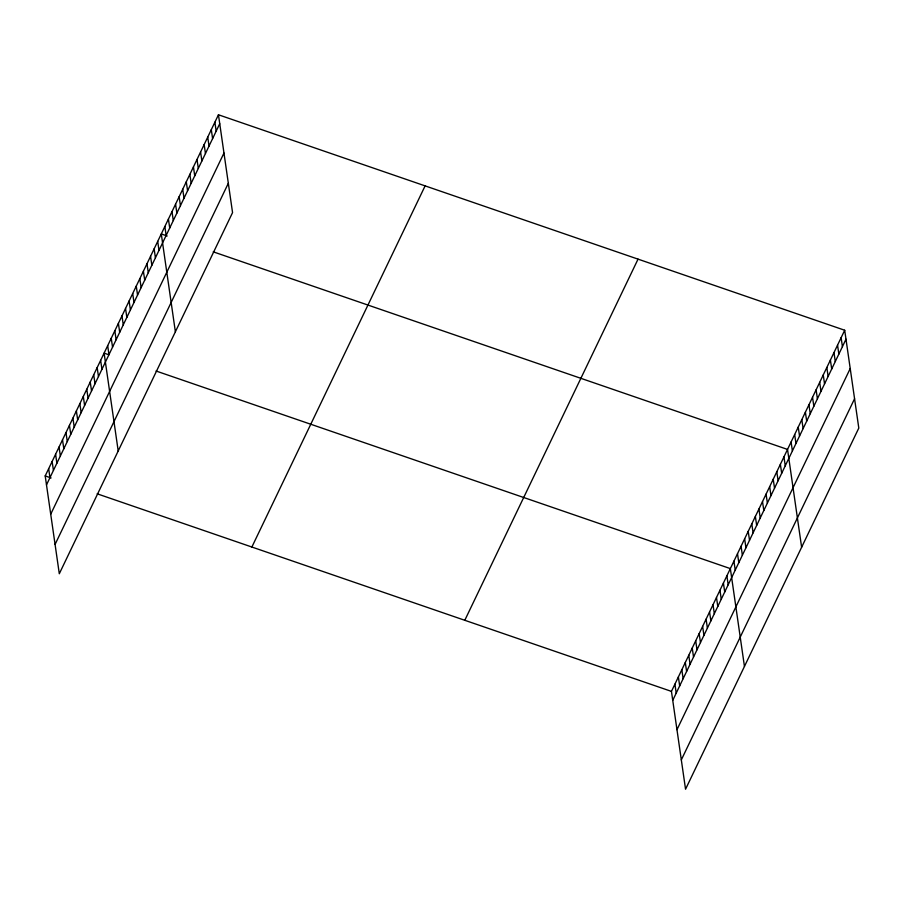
<?xml version="1.0" encoding="UTF-8"?>
<svg xmlns="http://www.w3.org/2000/svg" width="904" height="904" viewBox="0 0 904 904"><rect width="100%" height="100%" fill="white"/><g stroke="black" fill="none" stroke-linecap="round" stroke-linejoin="round"><path stroke-width="1.36" d="M218.452 114.774L232.554 212.609L59.302 573.757L45.2 475.922L218.452 114.774L844.698 330.242L858.8 428.078L685.548 789.226L671.446 691.39L844.698 330.242M46.488 484.883L219.74 123.735M50.714 514.207L223.966 153.058M55.076 544.434L228.328 183.275M251.866 547.033L425.117 185.874M464.792 620.291L638.043 259.143M672.745 700.351L845.997 339.203M676.972 729.675L850.223 368.527M681.322 759.902L854.574 398.743M167.183 235.989L161.285 233.955L175.376 331.791M213.242 251.832L787.531 449.424L801.622 547.259M108.83 354.752L104.107 353.136L118.209 450.972M156.064 371.013L730.353 568.605L744.455 666.44M45.2 475.922L51.11 477.956M97.157 493.799L671.446 691.39M841.127 337.689L842.415 346.65M837.556 345.136L838.844 354.097M833.985 352.594L835.273 361.543M830.403 360.041L831.703 369.001M826.832 367.487L828.12 376.448M823.261 374.934L824.55 383.895M819.691 382.381L820.979 391.342M816.12 389.827L817.408 398.788M812.538 397.285L813.837 406.235M808.967 404.732L810.255 413.693M805.396 412.179L806.684 421.14M801.825 419.625L803.114 428.586M798.243 427.072L799.543 436.033M794.672 434.53L795.961 443.48M791.102 441.977L792.39 450.938M783.96 456.87L785.248 465.831M780.378 464.317L781.677 473.278M776.807 471.764L778.095 480.725M773.236 479.222L774.525 488.171M769.666 486.668L770.954 495.629M766.083 494.115L767.383 503.076M762.513 501.562L763.801 510.523M758.942 509.008L760.23 517.969M755.371 516.455L756.659 525.416M751.8 523.913L753.088 532.863M748.218 531.36L749.518 540.321M744.647 538.807L745.936 547.767M741.077 546.253L742.365 555.214M737.506 553.7L738.794 562.661M733.924 561.158L735.223 570.108M726.895 575.825L728.183 584.786M723.426 583.046L724.714 592.007M719.957 590.267L721.256 599.228M716.499 597.499L717.787 606.448M713.03 604.719L714.318 613.68M709.561 611.94L710.86 620.901M706.103 619.161L707.391 628.122M702.634 626.382L703.922 635.342M699.165 633.614L700.464 642.563M695.707 640.834L696.995 649.795M692.238 648.055L693.526 657.016M688.769 655.276L690.068 664.237M685.311 662.496L686.599 671.457M681.842 669.728L683.13 678.678M678.384 676.949L679.672 685.91M674.915 684.17L676.203 693.131M214.881 122.221L216.169 131.182M211.31 129.667L212.598 138.628M207.728 137.114L209.027 146.075M204.157 144.572L205.445 153.522M200.586 152.019L201.874 160.98M197.015 159.466L198.304 168.427M193.445 166.912L194.733 175.873M189.863 174.359L191.162 183.32M186.292 181.806L187.58 190.767M182.721 189.264L184.009 198.213M179.15 196.71L180.438 205.671M175.568 204.157L176.868 213.118M171.997 211.604L173.285 220.565M168.427 219.05L169.715 228.011M164.856 226.508L166.144 235.458M157.703 241.402L159.002 250.363M154.132 248.849L155.42 257.809M150.561 256.295L151.849 265.256M146.99 263.742L148.279 272.703M143.408 271.2L144.708 280.15M139.837 278.647L141.126 287.608M136.267 286.093L137.555 295.054M132.696 293.54L133.984 302.501M129.114 300.987L130.413 309.948M125.543 308.445L126.842 317.394M121.972 315.892L123.26 324.852M118.401 323.338L119.69 332.299M114.831 330.785L116.119 339.746M111.248 338.232L112.548 347.192M107.678 345.678L108.966 354.639M100.638 360.357L101.937 369.318M97.18 367.578L98.468 376.539M93.711 374.798L94.999 383.759M90.242 382.019L91.541 390.98M86.784 389.251L88.072 398.201M83.315 396.472L84.603 405.433M79.846 403.692L81.145 412.653M76.388 410.913L77.676 419.874M72.919 418.134L74.207 427.095M69.45 425.366L70.749 434.315M65.992 432.587L67.28 441.547M62.523 439.807L63.811 448.768M59.065 447.028L60.353 455.989M55.596 454.249L56.884 463.21M52.127 461.481L53.426 470.43M48.669 468.701L49.957 477.662"/></g></svg>
